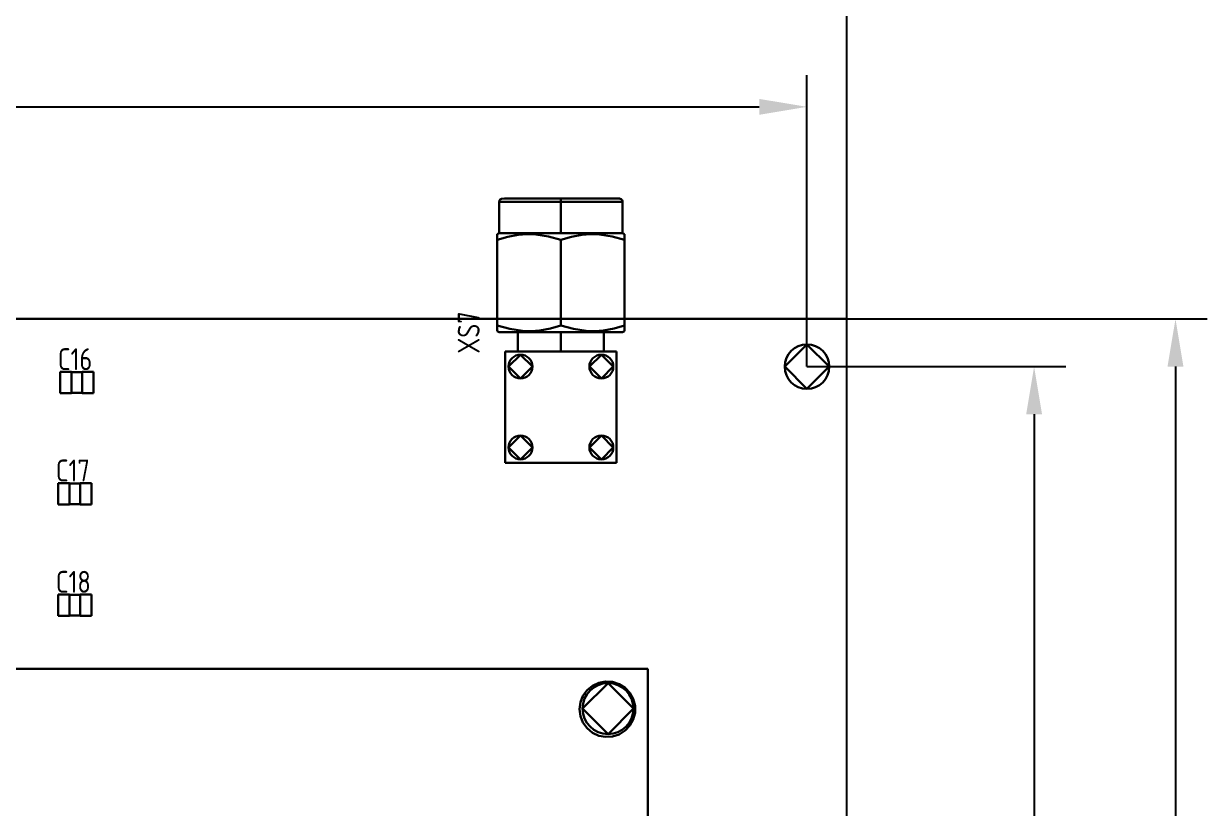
# Model space of a CAD drawing. Header units: inches. Extents: x -969 to 2045, y -594 to 12.
# Drawn here: x 1280.9 to 1355.3, y -152.3 to -103 of the extents above; entities that cross this region are included whole.
import ezdxf

# ---------------------------------------------------------------- set-up
doc = ezdxf.new("R2010")
doc.units = ezdxf.units.IN
doc.header["$MEASUREMENT"] = 0
doc.styles.add('GOST type A0', font='gost.TTF', dxfattribs={"height": 2.116667})
doc.dimstyles.new('GOST type A', dxfattribs={"dimtxt": 3.5, "dimasz": 3, "dimexe": 2, "dimexo": 0, "dimgap": 1, "dimtad": 1, "dimtoh": 1, "dimtxsty": 'GOST type A0', "dimcen": 0, "dimazin": 2, "dimtfac": 1, "dimtmove": 0, "dimatfit": 3, "dimfxl": 1, "dimarcsym": 0})

# ---------------------------------------------------------------- blocks, each defined once
blk = doc.blocks.new('*D44')
at = {"color": 0, "lineweight": -2, "transparency": 16777216}
for p, q in [((1214.161, -124.527), (1214.161, -106.195)), ((1330.161, -124.527), (1330.161, -106.195)), ((1217.161, -108.195), (1327.161, -108.195))]:
    blk.add_line(p, q, dxfattribs=at)
at = {"color": 0, "transparency": 16777216}
for points in [[(1217.161, -107.695), (1217.161, -108.695), (1214.161, -108.195)], [(1327.161, -107.695), (1327.161, -108.695), (1330.161, -108.195)]]:
    blk.add_solid(points, dxfattribs=at)
at = {"layer": 'DEFPOINTS', "color": 0, "transparency": 16777216}
for p in [(1330.161, -108.195), (1214.161, -124.527), (1330.161, -124.527)]:
    blk.add_point(p, dxfattribs=at)
at = {"color": 0, "transparency": 16777216, "insert": (1272.161, -106.136), "char_height": 2.1167, "attachment_point": 5, "style": 'GOST type A0'}
blk.add_mtext('115*', dxfattribs=at)
blk = doc.blocks.new('*D45')
at = {"color": 0, "lineweight": -2, "transparency": 16777216}
for p, q in [((1211.561, -121.527), (1211.561, -97.199)), ((1332.661, -121.527), (1332.661, -97.199)), ((1214.561, -99.199), (1329.661, -99.199))]:
    blk.add_line(p, q, dxfattribs=at)
at = {"color": 0, "transparency": 16777216}
for points in [[(1214.561, -98.699), (1214.561, -99.699), (1211.561, -99.199)], [(1329.661, -98.699), (1329.661, -99.699), (1332.661, -99.199)]]:
    blk.add_solid(points, dxfattribs=at)
at = {"layer": 'DEFPOINTS', "color": 0, "transparency": 16777216}
for p in [(1332.661, -99.199), (1211.561, -121.527), (1332.661, -121.527)]:
    blk.add_point(p, dxfattribs=at)
at = {"color": 0, "transparency": 16777216, "insert": (1272.111, -97.14), "char_height": 2.1167, "attachment_point": 5, "style": 'GOST type A0'}
blk.add_mtext('120*', dxfattribs=at)
blk = doc.blocks.new('*D46')
at = {"color": 0, "lineweight": -2, "transparency": 16777216}
for p, q in [((1330.161, -124.527), (1346.43, -124.527)), ((1344.43, -127.527), (1344.43, -296.527)), ((1330.161, -299.527), (1346.43, -299.527))]:
    blk.add_line(p, q, dxfattribs=at)
at = {"color": 0, "transparency": 16777216}
for points in [[(1343.93, -127.527), (1344.93, -127.527), (1344.43, -124.527)], [(1343.93, -296.527), (1344.93, -296.527), (1344.43, -299.527)]]:
    blk.add_solid(points, dxfattribs=at)
at = {"layer": 'DEFPOINTS', "color": 0, "transparency": 16777216}
for p in [(1330.161, -124.527), (1330.161, -299.527), (1344.43, -299.527)]:
    blk.add_point(p, dxfattribs=at)
at = {"color": 0, "transparency": 16777216, "insert": (1342.371, -212.027), "char_height": 2.1167, "attachment_point": 5, "rotation": 90, "style": 'GOST type A0'}
blk.add_mtext('175*', dxfattribs=at)
blk = doc.blocks.new('*D47')
at = {"color": 0, "lineweight": -2, "transparency": 16777216}
for p, q in [((1332.661, -121.527), (1355.312, -121.527)), ((1353.312, -124.527), (1353.312, -299.127)), ((1332.661, -302.127), (1355.312, -302.127))]:
    blk.add_line(p, q, dxfattribs=at)
at = {"color": 0, "transparency": 16777216}
for points in [[(1352.812, -124.527), (1353.812, -124.527), (1353.312, -121.527)], [(1352.812, -299.127), (1353.812, -299.127), (1353.312, -302.127)]]:
    blk.add_solid(points, dxfattribs=at)
at = {"layer": 'DEFPOINTS', "color": 0, "transparency": 16777216}
for p in [(1332.661, -121.527), (1332.661, -302.127), (1353.312, -302.127)]:
    blk.add_point(p, dxfattribs=at)
at = {"color": 0, "transparency": 16777216, "insert": (1351.253, -211.827), "char_height": 2.1167, "attachment_point": 5, "rotation": 90, "style": 'GOST type A0'}
blk.add_mtext('180*', dxfattribs=at)

msp = doc.modelspace()

# ---------------------------------------------------------------- linework, layer by layer
at = {"color": 7, "lineweight": 30}
for p, q in [((1310.833, -114.115), (1310.826, -114.167)), ((1310.826, -114.167), (1310.833, -114.115)), ((1310.833, -114.115), (1310.826, -114.167)), ((1310.826, -114.167), (1310.833, -114.115)), ((1310.833, -114.115), (1310.826, -114.167)), ((1310.826, -114.167), (1310.833, -114.115)), ((1310.833, -114.115), (1310.826, -114.167)), ((1310.826, -114.167), (1310.833, -114.115)), ((1310.826, -114.167), (1310.826, -116.127)), ((1310.826, -114.167), (1310.958, -114.167)), ((1310.826, -114.167), (1310.826, -116.127)), ((1310.826, -114.167), (1310.826, -116.127)), ((1310.826, -114.167), (1310.958, -114.167)), ((1310.826, -114.167), (1310.826, -116.127)), ((1310.826, -114.167), (1310.826, -116.127)), ((1310.826, -114.167), (1310.958, -114.167)), ((1310.826, -114.167), (1310.826, -116.127)), ((1310.826, -114.167), (1310.826, -116.127)), ((1310.826, -114.167), (1310.958, -114.167)), ((1310.826, -114.167), (1310.826, -116.127)), ((1310.853, -114.067), (1310.833, -114.115)), ((1310.833, -114.115), (1310.853, -114.067)), ((1310.853, -114.067), (1310.833, -114.115)), ((1310.833, -114.115), (1310.853, -114.067)), ((1310.853, -114.067), (1310.833, -114.115)), ((1310.833, -114.115), (1310.853, -114.067)), ((1310.853, -114.067), (1310.833, -114.115)), ((1310.833, -114.115), (1310.853, -114.067)), ((1310.885, -114.025), (1310.853, -114.067)), ((1310.853, -114.067), (1310.885, -114.025)), ((1310.885, -114.025), (1310.853, -114.067)), ((1310.853, -114.067), (1310.885, -114.025)), ((1310.885, -114.025), (1310.853, -114.067)), ((1310.853, -114.067), (1310.885, -114.025)), ((1310.885, -114.025), (1310.853, -114.067)), ((1310.853, -114.067), (1310.885, -114.025)), ((1310.926, -113.994), (1310.885, -114.025)), ((1310.885, -114.025), (1310.926, -113.994)), ((1310.926, -113.994), (1310.885, -114.025)), ((1310.885, -114.025), (1310.926, -113.994)), ((1310.926, -113.994), (1310.885, -114.025)), ((1310.885, -114.025), (1310.926, -113.994)), ((1310.926, -113.994), (1310.885, -114.025)), ((1310.885, -114.025), (1310.926, -113.994)), ((1310.974, -113.974), (1310.926, -113.994)), ((1310.926, -113.994), (1310.974, -113.974)), ((1310.974, -113.974), (1310.926, -113.994)), ((1310.926, -113.994), (1310.974, -113.974)), ((1310.974, -113.974), (1310.926, -113.994)), ((1310.926, -113.994), (1310.974, -113.974)), ((1310.974, -113.974), (1310.926, -113.994)), ((1310.926, -113.994), (1310.974, -113.974)), ((1310.958, -114.167), (1311.345, -114.167)), ((1310.958, -114.167), (1311.345, -114.167)), ((1310.958, -114.167), (1311.345, -114.167)), ((1310.958, -114.167), (1311.345, -114.167)), ((1311.151, -113.967), (1310.974, -113.974)), ((1310.974, -113.974), (1311.151, -113.967)), ((1311.151, -113.967), (1310.974, -113.974)), ((1310.974, -113.974), (1311.151, -113.967)), ((1311.151, -113.967), (1310.974, -113.974)), ((1310.974, -113.974), (1311.151, -113.967)), ((1311.151, -113.967), (1310.974, -113.974)), ((1310.974, -113.974), (1311.151, -113.967)), ((1314.701, -113.967), (1311.151, -113.967)), ((1311.151, -113.967), (1311.518, -113.967)), ((1314.701, -113.967), (1311.151, -113.967)), ((1311.151, -113.967), (1311.518, -113.967)), ((1314.701, -113.967), (1311.151, -113.967)), ((1311.151, -113.967), (1311.518, -113.967)), ((1314.701, -113.967), (1311.151, -113.967)), ((1311.151, -113.967), (1311.518, -113.967)), ((1311.345, -114.167), (1311.961, -114.167)), ((1311.345, -114.167), (1311.961, -114.167)), ((1311.345, -114.167), (1311.961, -114.167)), ((1311.345, -114.167), (1311.961, -114.167)), ((1311.518, -113.967), (1312.102, -113.967)), ((1311.518, -113.967), (1312.102, -113.967)), ((1311.518, -113.967), (1312.102, -113.967)), ((1311.518, -113.967), (1312.102, -113.967)), ((1311.961, -114.167), (1312.764, -114.167)), ((1311.961, -114.167), (1312.764, -114.167)), ((1311.961, -114.167), (1312.764, -114.167)), ((1311.961, -114.167), (1312.764, -114.167)), ((1312.102, -113.967), (1312.864, -113.967)), ((1312.102, -113.967), (1312.864, -113.967)), ((1312.102, -113.967), (1312.864, -113.967)), ((1312.102, -113.967), (1312.864, -113.967)), ((1312.764, -114.167), (1313.698, -114.167)), ((1312.764, -114.167), (1313.698, -114.167)), ((1312.764, -114.167), (1313.698, -114.167)), ((1312.764, -114.167), (1313.698, -114.167)), ((1312.864, -113.967), (1313.75, -113.967)), ((1312.864, -113.967), (1313.75, -113.967)), ((1312.864, -113.967), (1313.75, -113.967)), ((1312.864, -113.967), (1313.75, -113.967)), ((1313.698, -114.167), (1314.701, -114.167)), ((1313.698, -114.167), (1314.701, -114.167)), ((1313.698, -114.167), (1314.701, -114.167)), ((1313.698, -114.167), (1314.701, -114.167)), ((1313.75, -113.967), (1314.701, -113.967)), ((1313.75, -113.967), (1314.701, -113.967)), ((1313.75, -113.967), (1314.701, -113.967)), ((1313.75, -113.967), (1314.701, -113.967)), ((1318.376, -113.967), (1314.701, -113.967)), ((1314.701, -113.967), (1315.652, -113.967)), ((1314.701, -113.974), (1314.701, -113.967)), ((1318.376, -113.967), (1314.701, -113.967)), ((1314.701, -113.967), (1315.652, -113.967)), ((1314.701, -113.974), (1314.701, -113.967)), ((1318.376, -113.967), (1314.701, -113.967)), ((1314.701, -113.967), (1315.652, -113.967)), ((1314.701, -113.974), (1314.701, -113.967)), ((1318.376, -113.967), (1314.701, -113.967)), ((1314.701, -113.967), (1315.652, -113.967)), ((1314.701, -113.974), (1314.701, -113.967)), ((1314.701, -113.994), (1314.701, -113.974)), ((1314.701, -113.994), (1314.701, -113.974)), ((1314.701, -113.994), (1314.701, -113.974)), ((1314.701, -113.994), (1314.701, -113.974)), ((1314.701, -114.025), (1314.701, -113.994)), ((1314.701, -114.025), (1314.701, -113.994)), ((1314.701, -114.025), (1314.701, -113.994)), ((1314.701, -114.025), (1314.701, -113.994)), ((1314.701, -114.067), (1314.701, -114.025)), ((1314.701, -114.067), (1314.701, -114.025)), ((1314.701, -114.067), (1314.701, -114.025)), ((1314.701, -114.067), (1314.701, -114.025)), ((1314.701, -114.115), (1314.701, -114.067)), ((1314.701, -114.115), (1314.701, -114.067)), ((1314.701, -114.115), (1314.701, -114.067)), ((1314.701, -114.115), (1314.701, -114.067)), ((1314.701, -114.167), (1314.701, -114.115)), ((1314.701, -114.167), (1314.701, -114.115)), ((1314.701, -114.167), (1314.701, -114.115)), ((1314.701, -114.167), (1314.701, -114.115)), ((1314.701, -114.167), (1315.704, -114.167)), ((1314.701, -116.127), (1314.701, -114.167)), ((1314.701, -114.167), (1315.704, -114.167)), ((1314.701, -116.127), (1314.701, -114.167)), ((1314.701, -114.167), (1315.704, -114.167)), ((1314.701, -116.127), (1314.701, -114.167)), ((1314.701, -114.167), (1315.704, -114.167)), ((1314.701, -116.127), (1314.701, -114.167)), ((1315.652, -113.967), (1316.539, -113.967)), ((1315.652, -113.967), (1316.539, -113.967)), ((1315.652, -113.967), (1316.539, -113.967)), ((1315.652, -113.967), (1316.539, -113.967)), ((1315.704, -114.167), (1316.639, -114.167)), ((1315.704, -114.167), (1316.639, -114.167)), ((1315.704, -114.167), (1316.639, -114.167)), ((1315.704, -114.167), (1316.639, -114.167)), ((1316.539, -113.967), (1317.3, -113.967)), ((1316.539, -113.967), (1317.3, -113.967)), ((1316.539, -113.967), (1317.3, -113.967)), ((1316.539, -113.967), (1317.3, -113.967)), ((1316.639, -114.167), (1317.441, -114.167)), ((1316.639, -114.167), (1317.441, -114.167)), ((1316.639, -114.167), (1317.441, -114.167)), ((1316.639, -114.167), (1317.441, -114.167)), ((1317.3, -113.967), (1317.884, -113.967)), ((1317.3, -113.967), (1317.884, -113.967)), ((1317.3, -113.967), (1317.884, -113.967)), ((1317.3, -113.967), (1317.884, -113.967)), ((1317.441, -114.167), (1318.057, -114.167)), ((1317.441, -114.167), (1318.057, -114.167)), ((1317.441, -114.167), (1318.057, -114.167)), ((1317.441, -114.167), (1318.057, -114.167)), ((1317.884, -113.967), (1318.251, -113.967)), ((1317.884, -113.967), (1318.251, -113.967)), ((1317.884, -113.967), (1318.251, -113.967)), ((1317.884, -113.967), (1318.251, -113.967)), ((1318.057, -114.167), (1318.444, -114.167)), ((1318.057, -114.167), (1318.444, -114.167)), ((1318.057, -114.167), (1318.444, -114.167)), ((1318.057, -114.167), (1318.444, -114.167)), ((1318.251, -113.967), (1318.376, -113.967)), ((1318.251, -113.967), (1318.376, -113.967)), ((1318.251, -113.967), (1318.376, -113.967)), ((1318.251, -113.967), (1318.376, -113.967)), ((1318.428, -113.974), (1318.376, -113.967)), ((1318.376, -113.967), (1318.428, -113.974)), ((1318.428, -113.974), (1318.376, -113.967)), ((1318.376, -113.967), (1318.428, -113.974)), ((1318.428, -113.974), (1318.376, -113.967)), ((1318.376, -113.967), (1318.428, -113.974)), ((1318.428, -113.974), (1318.376, -113.967)), ((1318.376, -113.967), (1318.428, -113.974)), ((1318.476, -113.994), (1318.428, -113.974)), ((1318.428, -113.974), (1318.476, -113.994)), ((1318.476, -113.994), (1318.428, -113.974)), ((1318.428, -113.974), (1318.476, -113.994)), ((1318.476, -113.994), (1318.428, -113.974)), ((1318.428, -113.974), (1318.476, -113.994)), ((1318.476, -113.994), (1318.428, -113.974)), ((1318.428, -113.974), (1318.476, -113.994)), ((1318.444, -114.167), (1318.576, -114.167)), ((1318.444, -114.167), (1318.576, -114.167)), ((1318.444, -114.167), (1318.576, -114.167)), ((1318.444, -114.167), (1318.576, -114.167)), ((1318.517, -114.025), (1318.476, -113.994)), ((1318.476, -113.994), (1318.517, -114.025)), ((1318.517, -114.025), (1318.476, -113.994)), ((1318.476, -113.994), (1318.517, -114.025)), ((1318.517, -114.025), (1318.476, -113.994)), ((1318.476, -113.994), (1318.517, -114.025)), ((1318.517, -114.025), (1318.476, -113.994)), ((1318.476, -113.994), (1318.517, -114.025)), ((1318.549, -114.067), (1318.517, -114.025)), ((1318.517, -114.025), (1318.549, -114.067)), ((1318.549, -114.067), (1318.517, -114.025)), ((1318.517, -114.025), (1318.549, -114.067)), ((1318.549, -114.067), (1318.517, -114.025)), ((1318.517, -114.025), (1318.549, -114.067)), ((1318.549, -114.067), (1318.517, -114.025)), ((1318.517, -114.025), (1318.549, -114.067)), ((1318.569, -114.115), (1318.549, -114.067)), ((1318.549, -114.067), (1318.569, -114.115)), ((1318.569, -114.115), (1318.549, -114.067)), ((1318.549, -114.067), (1318.569, -114.115)), ((1318.569, -114.115), (1318.549, -114.067)), ((1318.549, -114.067), (1318.569, -114.115)), ((1318.569, -114.115), (1318.549, -114.067)), ((1318.549, -114.067), (1318.569, -114.115)), ((1318.576, -114.167), (1318.569, -114.115)), ((1318.569, -114.115), (1318.576, -114.167)), ((1318.576, -114.167), (1318.569, -114.115)), ((1318.569, -114.115), (1318.576, -114.167)), ((1318.576, -114.167), (1318.569, -114.115)), ((1318.569, -114.115), (1318.576, -114.167)), ((1318.576, -114.167), (1318.569, -114.115)), ((1318.569, -114.115), (1318.576, -114.167)), ((1318.576, -116.127), (1318.576, -114.167)), ((1318.576, -116.127), (1318.576, -114.167)), ((1318.576, -116.127), (1318.576, -114.167)), ((1318.576, -116.127), (1318.576, -114.167)), ((1318.576, -116.127), (1318.576, -114.167)), ((1318.576, -116.127), (1318.576, -114.167)), ((1318.576, -116.127), (1318.576, -114.167)), ((1318.576, -116.127), (1318.576, -114.167)), ((1310.826, -116.127), (1310.701, -116.199)), ((1310.701, -116.199), (1310.826, -116.127)), ((1310.826, -116.127), (1310.701, -116.199)), ((1310.701, -116.199), (1310.826, -116.127)), ((1310.826, -116.127), (1310.701, -116.199)), ((1310.701, -116.199), (1310.826, -116.127)), ((1310.826, -116.127), (1310.701, -116.199)), ((1310.701, -116.199), (1310.826, -116.127)), ((1310.701, -116.199), (1310.701, -116.556)), ((1310.701, -116.199), (1310.701, -116.224)), ((1310.701, -116.199), (1310.701, -116.556)), ((1310.701, -116.199), (1310.701, -116.224)), ((1310.701, -116.199), (1310.701, -116.556)), ((1310.701, -116.199), (1310.701, -116.224)), ((1310.701, -116.199), (1310.701, -116.556)), ((1310.701, -116.199), (1310.701, -116.224)), ((1310.701, -116.224), (1310.701, -116.296)), ((1310.701, -116.224), (1310.701, -116.296)), ((1310.701, -116.224), (1310.701, -116.296)), ((1310.701, -116.224), (1310.701, -116.296)), ((1310.701, -116.296), (1310.701, -116.409)), ((1310.701, -116.296), (1310.701, -116.409)), ((1310.701, -116.296), (1310.701, -116.409)), ((1310.701, -116.296), (1310.701, -116.409)), ((1310.701, -116.556), (1311.358, -116.367)), ((1310.701, -116.556), (1311.358, -116.367)), ((1310.701, -116.556), (1311.358, -116.367)), ((1310.701, -116.556), (1311.358, -116.367)), ((1310.701, -116.409), (1310.701, -116.556)), ((1310.701, -116.409), (1310.701, -116.556)), ((1310.701, -116.409), (1310.701, -116.556)), ((1310.701, -116.409), (1310.701, -116.556)), ((1310.701, -116.556), (1310.701, -121.937)), ((1310.701, -121.937), (1310.701, -116.556)), ((1310.701, -116.556), (1310.701, -121.937)), ((1310.701, -121.937), (1310.701, -116.556)), ((1310.701, -116.556), (1310.701, -121.937)), ((1310.701, -121.937), (1310.701, -116.556)), ((1310.701, -116.556), (1310.701, -121.937)), ((1310.701, -121.937), (1310.701, -116.556)), ((1310.826, -116.127), (1310.958, -116.127)), ((1310.826, -116.127), (1310.958, -116.127)), ((1310.826, -116.127), (1310.958, -116.127)), ((1310.826, -116.127), (1310.958, -116.127)), ((1310.958, -116.127), (1311.345, -116.127)), ((1310.958, -116.127), (1311.345, -116.127)), ((1310.958, -116.127), (1311.345, -116.127)), ((1310.958, -116.127), (1311.345, -116.127)), ((1311.345, -116.127), (1311.961, -116.127)), ((1311.345, -116.127), (1311.961, -116.127)), ((1311.345, -116.127), (1311.961, -116.127)), ((1311.345, -116.127), (1311.961, -116.127)), ((1311.358, -116.367), (1312.023, -116.244)), ((1311.358, -116.367), (1312.023, -116.244)), ((1311.358, -116.367), (1312.023, -116.244)), ((1311.358, -116.367), (1312.023, -116.244)), ((1311.961, -116.127), (1312.764, -116.127)), ((1311.961, -116.127), (1312.764, -116.127)), ((1311.961, -116.127), (1312.764, -116.127)), ((1311.961, -116.127), (1312.764, -116.127)), ((1312.023, -116.244), (1312.568, -116.201)), ((1312.023, -116.244), (1312.568, -116.201)), ((1312.023, -116.244), (1312.568, -116.201)), ((1312.023, -116.244), (1312.568, -116.201)), ((1312.568, -116.201), (1313.118, -116.216)), ((1312.568, -116.201), (1313.118, -116.216)), ((1312.568, -116.201), (1313.118, -116.216)), ((1312.568, -116.201), (1313.118, -116.216)), ((1312.764, -116.127), (1313.698, -116.127)), ((1312.764, -116.127), (1313.698, -116.127)), ((1312.764, -116.127), (1313.698, -116.127)), ((1312.764, -116.127), (1313.698, -116.127)), ((1313.118, -116.216), (1313.917, -116.337)), ((1313.118, -116.216), (1313.917, -116.337)), ((1313.118, -116.216), (1313.917, -116.337)), ((1313.118, -116.216), (1313.917, -116.337)), ((1313.698, -116.127), (1314.701, -116.127)), ((1313.698, -116.127), (1314.701, -116.127)), ((1313.698, -116.127), (1314.701, -116.127)), ((1313.698, -116.127), (1314.701, -116.127)), ((1313.917, -116.337), (1314.701, -116.556)), ((1313.917, -116.337), (1314.701, -116.556)), ((1313.917, -116.337), (1314.701, -116.556)), ((1313.917, -116.337), (1314.701, -116.556)), ((1314.701, -116.127), (1315.704, -116.127)), ((1314.701, -116.127), (1315.704, -116.127)), ((1314.701, -116.127), (1315.704, -116.127)), ((1314.701, -116.127), (1315.704, -116.127)), ((1314.701, -116.556), (1315.358, -116.367)), ((1314.701, -116.556), (1315.358, -116.367)), ((1314.701, -116.556), (1315.358, -116.367)), ((1314.701, -116.556), (1315.358, -116.367)), ((1314.701, -116.556), (1314.701, -121.937)), ((1314.701, -116.556), (1314.701, -121.937)), ((1314.701, -116.556), (1314.701, -121.937)), ((1314.701, -116.556), (1314.701, -121.937)), ((1315.358, -116.367), (1316.023, -116.244)), ((1315.358, -116.367), (1316.023, -116.244)), ((1315.358, -116.367), (1316.023, -116.244)), ((1315.358, -116.367), (1316.023, -116.244)), ((1315.704, -116.127), (1316.639, -116.127)), ((1315.704, -116.127), (1316.639, -116.127)), ((1315.704, -116.127), (1316.639, -116.127)), ((1315.704, -116.127), (1316.639, -116.127)), ((1316.023, -116.244), (1316.568, -116.201)), ((1316.023, -116.244), (1316.568, -116.201)), ((1316.023, -116.244), (1316.568, -116.201)), ((1316.023, -116.244), (1316.568, -116.201)), ((1316.568, -116.201), (1317.118, -116.216)), ((1316.568, -116.201), (1317.118, -116.216)), ((1316.568, -116.201), (1317.118, -116.216)), ((1316.568, -116.201), (1317.118, -116.216)), ((1316.639, -116.127), (1317.441, -116.127)), ((1316.639, -116.127), (1317.441, -116.127)), ((1316.639, -116.127), (1317.441, -116.127)), ((1316.639, -116.127), (1317.441, -116.127)), ((1317.118, -116.216), (1317.917, -116.337)), ((1317.118, -116.216), (1317.917, -116.337)), ((1317.118, -116.216), (1317.917, -116.337)), ((1317.118, -116.216), (1317.917, -116.337)), ((1317.441, -116.127), (1318.057, -116.127)), ((1317.441, -116.127), (1318.057, -116.127)), ((1317.441, -116.127), (1318.057, -116.127)), ((1317.441, -116.127), (1318.057, -116.127)), ((1317.917, -116.337), (1318.701, -116.556)), ((1317.917, -116.337), (1318.701, -116.556)), ((1317.917, -116.337), (1318.701, -116.556)), ((1317.917, -116.337), (1318.701, -116.556)), ((1318.057, -116.127), (1318.444, -116.127)), ((1318.057, -116.127), (1318.444, -116.127)), ((1318.057, -116.127), (1318.444, -116.127)), ((1318.057, -116.127), (1318.444, -116.127)), ((1318.444, -116.127), (1318.576, -116.127)), ((1318.444, -116.127), (1318.576, -116.127)), ((1318.444, -116.127), (1318.576, -116.127)), ((1318.444, -116.127), (1318.576, -116.127)), ((1318.701, -116.199), (1318.576, -116.127)), ((1318.576, -116.127), (1318.701, -116.199)), ((1318.701, -116.199), (1318.576, -116.127)), ((1318.576, -116.127), (1318.701, -116.199)), ((1318.701, -116.199), (1318.576, -116.127)), ((1318.576, -116.127), (1318.701, -116.199)), ((1318.701, -116.199), (1318.576, -116.127)), ((1318.576, -116.127), (1318.701, -116.199)), ((1318.701, -116.556), (1318.701, -116.199)), ((1318.701, -116.199), (1318.701, -116.224)), ((1318.701, -116.556), (1318.701, -116.199)), ((1318.701, -116.199), (1318.701, -116.224)), ((1318.701, -116.556), (1318.701, -116.199)), ((1318.701, -116.199), (1318.701, -116.224)), ((1318.701, -116.556), (1318.701, -116.199)), ((1318.701, -116.199), (1318.701, -116.224)), ((1318.701, -116.224), (1318.701, -116.296)), ((1318.701, -116.224), (1318.701, -116.296)), ((1318.701, -116.224), (1318.701, -116.296)), ((1318.701, -116.224), (1318.701, -116.296)), ((1318.701, -116.296), (1318.701, -116.409)), ((1318.701, -116.296), (1318.701, -116.409)), ((1318.701, -116.296), (1318.701, -116.409)), ((1318.701, -116.296), (1318.701, -116.409)), ((1318.701, -116.409), (1318.701, -116.556)), ((1318.701, -116.409), (1318.701, -116.556)), ((1318.701, -116.409), (1318.701, -116.556)), ((1318.701, -116.409), (1318.701, -116.556)), ((1318.701, -121.937), (1318.701, -116.556)), ((1318.701, -121.937), (1318.701, -116.556)), ((1318.701, -121.937), (1318.701, -116.556)), ((1318.701, -121.937), (1318.701, -116.556)), ((1318.701, -121.937), (1318.701, -116.556)), ((1318.701, -121.937), (1318.701, -116.556)), ((1318.701, -121.937), (1318.701, -116.556)), ((1318.701, -121.937), (1318.701, -116.556)), ((1332.661, -121.527), (1211.561, -121.527)), ((1310.701, -121.937), (1310.701, -122.084)), ((1310.701, -122.084), (1310.701, -121.937)), ((1310.701, -121.937), (1311.485, -122.157)), ((1310.701, -121.937), (1310.701, -122.084)), ((1310.701, -122.084), (1310.701, -121.937)), ((1310.701, -121.937), (1311.485, -122.157)), ((1310.701, -121.937), (1310.701, -122.084)), ((1310.701, -122.084), (1310.701, -121.937)), ((1310.701, -121.937), (1311.485, -122.157)), ((1310.701, -121.937), (1310.701, -122.084)), ((1310.701, -122.084), (1310.701, -121.937)), ((1310.701, -121.937), (1311.485, -122.157)), ((1314.044, -122.127), (1314.701, -121.937)), ((1314.044, -122.127), (1314.701, -121.937)), ((1314.044, -122.127), (1314.701, -121.937)), ((1314.044, -122.127), (1314.701, -121.937)), ((1314.701, -121.937), (1315.485, -122.157)), ((1314.701, -121.937), (1315.485, -122.157)), ((1314.701, -121.937), (1315.485, -122.157)), ((1314.701, -121.937), (1315.485, -122.157)), ((1318.044, -122.127), (1318.701, -121.937)), ((1318.044, -122.127), (1318.701, -121.937)), ((1318.044, -122.127), (1318.701, -121.937)), ((1318.044, -122.127), (1318.701, -121.937)), ((1318.701, -122.27), (1318.701, -121.937)), ((1318.701, -121.937), (1318.701, -122.084)), ((1318.701, -122.27), (1318.701, -121.937)), ((1318.701, -121.937), (1318.701, -122.084)), ((1318.701, -122.27), (1318.701, -121.937)), ((1318.701, -121.937), (1318.701, -122.084)), ((1318.701, -122.27), (1318.701, -121.937)), ((1318.701, -121.937), (1318.701, -122.084)), ((1310.701, -122.084), (1310.701, -122.27)), ((1310.701, -122.084), (1310.701, -122.198)), ((1310.701, -122.084), (1310.701, -122.27)), ((1310.701, -122.084), (1310.701, -122.198)), ((1310.701, -122.084), (1310.701, -122.27)), ((1310.701, -122.084), (1310.701, -122.198)), ((1310.701, -122.084), (1310.701, -122.27)), ((1310.701, -122.084), (1310.701, -122.198)), ((1310.701, -122.198), (1310.701, -122.27)), ((1310.701, -122.198), (1310.701, -122.27)), ((1310.701, -122.198), (1310.701, -122.27)), ((1310.701, -122.198), (1310.701, -122.27)), ((1310.701, -122.27), (1310.701, -122.295)), ((1310.701, -122.295), (1310.701, -122.27)), ((1310.701, -122.27), (1310.701, -122.295)), ((1310.701, -122.295), (1310.701, -122.27)), ((1310.701, -122.27), (1310.701, -122.295)), ((1310.701, -122.295), (1310.701, -122.27)), ((1310.701, -122.27), (1310.701, -122.295)), ((1310.701, -122.295), (1310.701, -122.27)), ((1310.701, -122.295), (1310.826, -122.367)), ((1310.701, -122.295), (1310.826, -122.367)), ((1310.701, -122.295), (1310.826, -122.367)), ((1310.701, -122.295), (1310.826, -122.367)), ((1310.701, -122.295), (1310.826, -122.367)), ((1310.701, -122.295), (1310.826, -122.367)), ((1310.701, -122.295), (1310.826, -122.367)), ((1310.701, -122.295), (1310.826, -122.367)), ((1310.826, -122.367), (1312.001, -122.367)), ((1310.826, -122.367), (1310.958, -122.367)), ((1310.826, -122.367), (1312.001, -122.367)), ((1310.826, -122.367), (1310.958, -122.367)), ((1310.826, -122.367), (1312.001, -122.367)), ((1310.826, -122.367), (1310.958, -122.367)), ((1310.826, -122.367), (1312.001, -122.367)), ((1310.826, -122.367), (1310.958, -122.367)), ((1310.958, -122.367), (1311.345, -122.367)), ((1310.958, -122.367), (1311.345, -122.367)), ((1310.958, -122.367), (1311.345, -122.367)), ((1310.958, -122.367), (1311.345, -122.367)), ((1311.345, -122.367), (1311.961, -122.367)), ((1311.345, -122.367), (1311.961, -122.367)), ((1311.345, -122.367), (1311.961, -122.367)), ((1311.345, -122.367), (1311.961, -122.367)), ((1311.485, -122.157), (1312.284, -122.278)), ((1311.485, -122.157), (1312.284, -122.278)), ((1311.485, -122.157), (1312.284, -122.278)), ((1311.485, -122.157), (1312.284, -122.278)), ((1311.961, -122.367), (1312.764, -122.367)), ((1311.961, -122.367), (1312.764, -122.367)), ((1311.961, -122.367), (1312.764, -122.367)), ((1311.961, -122.367), (1312.764, -122.367)), ((1312.001, -122.367), (1312.001, -123.567)), ((1312.001, -122.367), (1312.001, -123.567)), ((1312.001, -122.367), (1312.001, -123.567)), ((1312.001, -122.367), (1312.001, -123.567)), ((1312.001, -122.367), (1312.001, -123.567)), ((1312.001, -122.367), (1312.001, -123.567)), ((1312.001, -122.367), (1312.001, -123.567)), ((1312.001, -122.367), (1312.001, -123.567)), ((1312.284, -122.278), (1312.834, -122.293)), ((1312.284, -122.278), (1312.834, -122.293)), ((1312.284, -122.278), (1312.834, -122.293)), ((1312.284, -122.278), (1312.834, -122.293)), ((1312.764, -122.367), (1313.698, -122.367)), ((1312.764, -122.367), (1313.698, -122.367)), ((1312.764, -122.367), (1313.698, -122.367)), ((1312.764, -122.367), (1313.698, -122.367)), ((1312.834, -122.293), (1313.38, -122.25)), ((1312.834, -122.293), (1313.38, -122.25)), ((1312.834, -122.293), (1313.38, -122.25)), ((1312.834, -122.293), (1313.38, -122.25)), ((1313.38, -122.25), (1314.044, -122.127)), ((1313.38, -122.25), (1314.044, -122.127)), ((1313.38, -122.25), (1314.044, -122.127)), ((1313.38, -122.25), (1314.044, -122.127)), ((1313.698, -122.367), (1314.701, -122.367)), ((1313.698, -122.367), (1314.701, -122.367)), ((1313.698, -122.367), (1314.701, -122.367)), ((1313.698, -122.367), (1314.701, -122.367)), ((1314.701, -122.367), (1315.704, -122.367)), ((1314.701, -123.567), (1314.701, -122.367)), ((1314.701, -122.367), (1315.704, -122.367)), ((1314.701, -123.567), (1314.701, -122.367)), ((1314.701, -122.367), (1315.704, -122.367)), ((1314.701, -123.567), (1314.701, -122.367)), ((1314.701, -122.367), (1315.704, -122.367)), ((1314.701, -123.567), (1314.701, -122.367)), ((1315.485, -122.157), (1316.284, -122.278)), ((1315.485, -122.157), (1316.284, -122.278)), ((1315.485, -122.157), (1316.284, -122.278)), ((1315.485, -122.157), (1316.284, -122.278)), ((1315.704, -122.367), (1316.639, -122.367)), ((1315.704, -122.367), (1316.639, -122.367)), ((1315.704, -122.367), (1316.639, -122.367)), ((1315.704, -122.367), (1316.639, -122.367)), ((1316.284, -122.278), (1316.834, -122.293)), ((1316.284, -122.278), (1316.834, -122.293)), ((1316.284, -122.278), (1316.834, -122.293)), ((1316.284, -122.278), (1316.834, -122.293)), ((1316.639, -122.367), (1317.441, -122.367)), ((1316.639, -122.367), (1317.441, -122.367)), ((1316.639, -122.367), (1317.441, -122.367)), ((1316.639, -122.367), (1317.441, -122.367)), ((1316.834, -122.293), (1317.38, -122.25)), ((1316.834, -122.293), (1317.38, -122.25)), ((1316.834, -122.293), (1317.38, -122.25)), ((1316.834, -122.293), (1317.38, -122.25)), ((1317.38, -122.25), (1318.044, -122.127)), ((1317.38, -122.25), (1318.044, -122.127)), ((1317.38, -122.25), (1318.044, -122.127)), ((1317.38, -122.25), (1318.044, -122.127)), ((1317.401, -123.567), (1317.401, -122.367)), ((1317.401, -122.367), (1318.576, -122.367)), ((1317.401, -123.567), (1317.401, -122.367)), ((1317.401, -123.567), (1317.401, -122.367)), ((1317.401, -122.367), (1318.576, -122.367)), ((1317.401, -123.567), (1317.401, -122.367)), ((1317.401, -123.567), (1317.401, -122.367)), ((1317.401, -122.367), (1318.576, -122.367)), ((1317.401, -123.567), (1317.401, -122.367)), ((1317.401, -123.567), (1317.401, -122.367)), ((1317.401, -122.367), (1318.576, -122.367)), ((1317.401, -123.567), (1317.401, -122.367)), ((1317.441, -122.367), (1318.057, -122.367)), ((1317.441, -122.367), (1318.057, -122.367)), ((1317.441, -122.367), (1318.057, -122.367)), ((1317.441, -122.367), (1318.057, -122.367)), ((1318.057, -122.367), (1318.444, -122.367)), ((1318.057, -122.367), (1318.444, -122.367)), ((1318.057, -122.367), (1318.444, -122.367)), ((1318.057, -122.367), (1318.444, -122.367)), ((1318.444, -122.367), (1318.576, -122.367)), ((1318.444, -122.367), (1318.576, -122.367)), ((1318.444, -122.367), (1318.576, -122.367)), ((1318.444, -122.367), (1318.576, -122.367)), ((1318.576, -122.367), (1318.701, -122.295)), ((1318.576, -122.367), (1318.701, -122.295)), ((1318.576, -122.367), (1318.701, -122.295)), ((1318.576, -122.367), (1318.701, -122.295)), ((1318.576, -122.367), (1318.701, -122.295)), ((1318.576, -122.367), (1318.701, -122.295)), ((1318.576, -122.367), (1318.701, -122.295)), ((1318.576, -122.367), (1318.701, -122.295)), ((1318.701, -122.084), (1318.701, -122.198)), ((1318.701, -122.084), (1318.701, -122.198)), ((1318.701, -122.084), (1318.701, -122.198)), ((1318.701, -122.084), (1318.701, -122.198)), ((1318.701, -122.198), (1318.701, -122.27)), ((1318.701, -122.198), (1318.701, -122.27)), ((1318.701, -122.198), (1318.701, -122.27)), ((1318.701, -122.198), (1318.701, -122.27)), ((1318.701, -122.295), (1318.701, -122.27)), ((1318.701, -122.295), (1318.701, -122.27)), ((1318.701, -122.295), (1318.701, -122.27)), ((1318.701, -122.295), (1318.701, -122.27)), ((1318.701, -122.295), (1318.701, -122.27)), ((1318.701, -122.295), (1318.701, -122.27)), ((1318.701, -122.295), (1318.701, -122.27)), ((1318.701, -122.295), (1318.701, -122.27)), ((1330.161, -123.127), (1328.761, -124.527)), ((1331.561, -124.527), (1330.161, -123.127)), ((1312.001, -123.567), (1311.201, -123.567)), ((1311.201, -123.567), (1311.201, -130.567)), ((1311.201, -130.567), (1311.201, -123.567)), ((1311.201, -123.567), (1318.201, -123.567)), ((1312.001, -123.567), (1311.201, -123.567)), ((1311.201, -123.567), (1311.201, -130.567)), ((1311.201, -130.567), (1311.201, -123.567)), ((1311.201, -123.567), (1318.201, -123.567)), ((1312.001, -123.567), (1311.201, -123.567)), ((1311.201, -123.567), (1311.201, -130.567)), ((1311.201, -130.567), (1311.201, -123.567)), ((1311.201, -123.567), (1318.201, -123.567)), ((1312.001, -123.567), (1311.201, -123.567)), ((1311.201, -123.567), (1311.201, -130.567)), ((1311.201, -130.567), (1311.201, -123.567)), ((1311.201, -123.567), (1318.201, -123.567)), ((1312.161, -123.777), (1311.411, -124.527)), ((1312.911, -124.527), (1312.161, -123.777)), ((1317.241, -123.777), (1316.491, -124.527)), ((1317.991, -124.527), (1317.241, -123.777)), ((1318.201, -123.567), (1317.401, -123.567)), ((1318.201, -123.567), (1317.401, -123.567)), ((1318.201, -123.567), (1317.401, -123.567)), ((1318.201, -123.567), (1317.401, -123.567)), ((1318.201, -130.567), (1318.201, -123.567)), ((1318.201, -130.567), (1318.201, -123.567)), ((1318.201, -130.567), (1318.201, -123.567)), ((1318.201, -130.567), (1318.201, -123.567)), ((1318.201, -130.567), (1318.201, -123.567)), ((1318.201, -130.567), (1318.201, -123.567)), ((1318.201, -130.567), (1318.201, -123.567)), ((1318.201, -130.567), (1318.201, -123.567)), ((1283.233, -124.854), (1283.233, -126.2)), ((1283.944, -124.854), (1283.233, -124.854)), ((1283.233, -124.854), (1283.233, -126.2)), ((1283.233, -124.854), (1283.944, -124.854)), ((1283.233, -124.854), (1283.233, -126.2)), ((1283.944, -124.854), (1283.233, -124.854)), ((1283.233, -124.854), (1283.233, -126.2)), ((1283.233, -124.854), (1283.944, -124.854)), ((1283.944, -124.873), (1283.944, -124.854)), ((1283.944, -124.854), (1283.944, -126.2)), ((1283.944, -124.873), (1283.944, -124.854)), ((1283.944, -124.854), (1283.944, -126.2)), ((1284.63, -124.873), (1283.944, -124.873)), ((1283.944, -124.873), (1284.63, -124.873)), ((1284.63, -124.873), (1283.944, -124.873)), ((1283.944, -124.873), (1284.63, -124.873)), ((1285.341, -124.854), (1284.63, -124.854)), ((1284.63, -124.854), (1284.63, -124.873)), ((1284.63, -124.854), (1284.63, -126.2)), ((1284.63, -124.854), (1285.341, -124.854)), ((1285.341, -124.854), (1284.63, -124.854)), ((1284.63, -124.854), (1284.63, -124.873)), ((1284.63, -124.854), (1284.63, -126.2)), ((1284.63, -124.854), (1285.341, -124.854)), ((1285.341, -126.2), (1285.341, -124.854)), ((1285.341, -124.854), (1285.341, -126.2)), ((1285.341, -126.2), (1285.341, -124.854)), ((1285.341, -124.854), (1285.341, -126.2)), ((1311.411, -124.527), (1312.161, -125.277)), ((1312.161, -125.277), (1312.911, -124.527)), ((1316.491, -124.527), (1317.241, -125.277)), ((1317.241, -125.277), (1317.991, -124.527)), ((1328.761, -124.527), (1330.161, -125.927)), ((1330.161, -125.927), (1331.561, -124.527)), ((1283.233, -126.2), (1283.944, -126.2)), ((1283.233, -126.2), (1283.944, -126.2)), ((1283.233, -126.2), (1283.944, -126.2)), ((1283.233, -126.2), (1283.944, -126.2)), ((1283.944, -126.2), (1283.944, -126.181)), ((1283.944, -126.181), (1284.63, -126.181)), ((1283.944, -126.181), (1284.63, -126.181)), ((1283.944, -126.2), (1283.944, -126.181)), ((1283.944, -126.181), (1284.63, -126.181)), ((1283.944, -126.181), (1284.63, -126.181)), ((1284.63, -126.181), (1284.63, -126.2)), ((1284.63, -126.181), (1284.63, -126.2)), ((1284.63, -126.2), (1285.341, -126.2)), ((1284.63, -126.2), (1285.341, -126.2)), ((1284.63, -126.2), (1285.341, -126.2)), ((1284.63, -126.2), (1285.341, -126.2)), ((1312.161, -128.857), (1311.411, -129.607)), ((1312.911, -129.607), (1312.161, -128.857)), ((1317.241, -128.857), (1316.491, -129.607)), ((1317.991, -129.607), (1317.241, -128.857)), ((1311.411, -129.607), (1312.161, -130.357)), ((1312.161, -130.357), (1312.911, -129.607)), ((1316.491, -129.607), (1317.241, -130.357)), ((1317.241, -130.357), (1317.991, -129.607)), ((1311.201, -130.567), (1318.201, -130.567)), ((1311.201, -130.567), (1318.201, -130.567)), ((1311.201, -130.567), (1318.201, -130.567)), ((1311.201, -130.567), (1318.201, -130.567)), ((1311.201, -130.567), (1318.201, -130.567)), ((1311.201, -130.567), (1318.201, -130.567)), ((1311.201, -130.567), (1318.201, -130.567)), ((1311.201, -130.567), (1318.201, -130.567)), ((1283.107, -131.854), (1283.107, -133.2)), ((1283.818, -131.854), (1283.107, -131.854)), ((1283.107, -131.854), (1283.107, -133.2)), ((1283.107, -131.854), (1283.818, -131.854)), ((1283.107, -131.854), (1283.107, -133.2)), ((1283.818, -131.854), (1283.107, -131.854)), ((1283.107, -131.854), (1283.107, -133.2)), ((1283.107, -131.854), (1283.818, -131.854)), ((1283.818, -131.873), (1283.818, -131.854)), ((1283.818, -131.854), (1283.818, -133.2)), ((1283.818, -131.873), (1283.818, -131.854)), ((1283.818, -131.854), (1283.818, -133.2)), ((1284.504, -131.873), (1283.818, -131.873)), ((1283.818, -131.873), (1284.504, -131.873)), ((1284.504, -131.873), (1283.818, -131.873)), ((1283.818, -131.873), (1284.504, -131.873)), ((1285.215, -131.854), (1284.504, -131.854)), ((1284.504, -131.854), (1284.504, -131.873)), ((1284.504, -131.854), (1284.504, -133.2)), ((1284.504, -131.854), (1285.215, -131.854)), ((1285.215, -131.854), (1284.504, -131.854)), ((1284.504, -131.854), (1284.504, -131.873)), ((1284.504, -131.854), (1284.504, -133.2)), ((1284.504, -131.854), (1285.215, -131.854)), ((1285.215, -133.2), (1285.215, -131.854)), ((1285.215, -131.854), (1285.215, -133.2)), ((1285.215, -133.2), (1285.215, -131.854)), ((1285.215, -131.854), (1285.215, -133.2)), ((1283.107, -133.2), (1283.818, -133.2)), ((1283.107, -133.2), (1283.818, -133.2)), ((1283.107, -133.2), (1283.818, -133.2)), ((1283.107, -133.2), (1283.818, -133.2)), ((1283.818, -133.2), (1283.818, -133.181)), ((1283.818, -133.181), (1284.504, -133.181)), ((1283.818, -133.181), (1284.504, -133.181)), ((1283.818, -133.2), (1283.818, -133.181)), ((1283.818, -133.181), (1284.504, -133.181)), ((1283.818, -133.181), (1284.504, -133.181)), ((1284.504, -133.181), (1284.504, -133.2)), ((1284.504, -133.181), (1284.504, -133.2)), ((1284.504, -133.2), (1285.215, -133.2)), ((1284.504, -133.2), (1285.215, -133.2)), ((1284.504, -133.2), (1285.215, -133.2)), ((1284.504, -133.2), (1285.215, -133.2)), ((1283.107, -138.854), (1283.107, -140.2)), ((1283.818, -138.854), (1283.107, -138.854)), ((1283.107, -138.854), (1283.107, -140.2)), ((1283.107, -138.854), (1283.818, -138.854)), ((1283.107, -138.854), (1283.107, -140.2)), ((1283.818, -138.854), (1283.107, -138.854)), ((1283.107, -138.854), (1283.107, -140.2)), ((1283.107, -138.854), (1283.818, -138.854)), ((1283.818, -138.873), (1283.818, -138.854)), ((1283.818, -138.854), (1283.818, -140.2)), ((1283.818, -138.873), (1283.818, -138.854)), ((1283.818, -138.854), (1283.818, -140.2)), ((1284.504, -138.873), (1283.818, -138.873)), ((1283.818, -138.873), (1284.504, -138.873)), ((1284.504, -138.873), (1283.818, -138.873)), ((1283.818, -138.873), (1284.504, -138.873)), ((1285.215, -138.854), (1284.504, -138.854)), ((1284.504, -138.854), (1284.504, -138.873)), ((1284.504, -138.854), (1284.504, -140.2)), ((1284.504, -138.854), (1285.215, -138.854)), ((1285.215, -138.854), (1284.504, -138.854)), ((1284.504, -138.854), (1284.504, -138.873)), ((1284.504, -138.854), (1284.504, -140.2)), ((1284.504, -138.854), (1285.215, -138.854)), ((1285.215, -140.2), (1285.215, -138.854)), ((1285.215, -138.854), (1285.215, -140.2)), ((1285.215, -140.2), (1285.215, -138.854)), ((1285.215, -138.854), (1285.215, -140.2)), ((1283.107, -140.2), (1283.818, -140.2)), ((1283.107, -140.2), (1283.818, -140.2)), ((1283.107, -140.2), (1283.818, -140.2)), ((1283.107, -140.2), (1283.818, -140.2)), ((1283.818, -140.2), (1283.818, -140.181)), ((1283.818, -140.181), (1284.504, -140.181)), ((1283.818, -140.181), (1284.504, -140.181)), ((1283.818, -140.2), (1283.818, -140.181)), ((1283.818, -140.181), (1284.504, -140.181)), ((1283.818, -140.181), (1284.504, -140.181)), ((1284.504, -140.181), (1284.504, -140.2)), ((1284.504, -140.181), (1284.504, -140.2)), ((1284.504, -140.2), (1285.215, -140.2)), ((1284.504, -140.2), (1285.215, -140.2)), ((1284.504, -140.2), (1285.215, -140.2)), ((1284.504, -140.2), (1285.215, -140.2)), ((1320.161, -143.527), (1222.161, -143.527)), ((1320.161, -143.527), (1222.161, -143.527)), ((1320.161, -143.527), (1222.161, -143.527)), ((1320.161, -143.527), (1222.161, -143.527)), ((1320.161, -203.527), (1320.161, -143.527)), ((1320.161, -143.527), (1320.161, -203.527)), ((1320.161, -203.527), (1320.161, -143.527)), ((1320.161, -143.527), (1320.161, -203.527)), ((1317.661, -144.427), (1316.061, -146.027)), ((1316.345, -144.869), (1316.087, -145.224)), ((1316.345, -144.869), (1316.087, -145.224)), ((1316.683, -144.589), (1316.345, -144.869)), ((1316.683, -144.589), (1316.345, -144.869)), ((1317.08, -144.403), (1316.683, -144.589)), ((1317.08, -144.403), (1316.683, -144.589)), ((1317.511, -144.32), (1317.08, -144.403)), ((1317.511, -144.32), (1317.08, -144.403)), ((1317.949, -144.348), (1317.511, -144.32)), ((1317.949, -144.348), (1317.511, -144.32)), ((1319.261, -146.027), (1317.661, -144.427)), ((1318.366, -144.484), (1317.949, -144.348)), ((1318.366, -144.484), (1317.949, -144.348)), ((1318.736, -144.719), (1318.366, -144.484)), ((1318.736, -144.719), (1318.366, -144.484)), ((1319.037, -145.038), (1318.736, -144.719)), ((1319.037, -145.038), (1318.736, -144.719)), ((1315.926, -145.632), (1315.871, -146.067)), ((1315.926, -145.632), (1315.871, -146.067)), ((1316.087, -145.224), (1315.926, -145.632)), ((1316.087, -145.224), (1315.926, -145.632)), ((1319.248, -145.423), (1319.037, -145.038)), ((1319.248, -145.423), (1319.037, -145.038)), ((1319.357, -145.848), (1319.248, -145.423)), ((1319.357, -145.848), (1319.248, -145.423)), ((1315.926, -146.502), (1315.871, -146.067)), ((1315.926, -146.502), (1315.871, -146.067)), ((1316.061, -146.027), (1317.661, -147.627)), ((1317.661, -147.627), (1319.261, -146.027)), ((1319.357, -146.286), (1319.248, -146.711)), ((1319.357, -146.286), (1319.248, -146.711)), ((1319.357, -146.286), (1319.357, -145.848)), ((1319.357, -146.286), (1319.357, -145.848)), ((1316.087, -146.91), (1315.926, -146.502)), ((1316.087, -146.91), (1315.926, -146.502)), ((1316.345, -147.265), (1316.087, -146.91)), ((1316.345, -147.265), (1316.087, -146.91)), ((1319.037, -147.096), (1318.736, -147.415)), ((1319.037, -147.096), (1318.736, -147.415)), ((1319.248, -146.711), (1319.037, -147.096)), ((1319.248, -146.711), (1319.037, -147.096)), ((1316.683, -147.545), (1316.345, -147.265)), ((1316.683, -147.545), (1316.345, -147.265)), ((1317.08, -147.731), (1316.683, -147.545)), ((1317.08, -147.731), (1316.683, -147.545)), ((1317.511, -147.814), (1317.08, -147.731)), ((1317.511, -147.814), (1317.08, -147.731)), ((1317.949, -147.786), (1317.511, -147.814)), ((1317.949, -147.786), (1317.511, -147.814)), ((1318.366, -147.65), (1317.949, -147.786)), ((1318.366, -147.65), (1317.949, -147.786)), ((1318.736, -147.415), (1318.366, -147.65)), ((1318.736, -147.415), (1318.366, -147.65))]:
    msp.add_line(p, q, dxfattribs=at)
at = {"color": 7}
msp.add_line((1332.661, -302.127), (1332.661, -121.527), dxfattribs=at)
at = {"color": 7, "lineweight": 30}
for centre, radius, start, end in [((1330.161, -124.527), 1.4, 90, 180), ((1330.161, -124.527), 1.4, 0, 90), ((1312.161, -124.527), 0.75, 90, 180), ((1312.161, -124.527), 0.75, 0, 90), ((1317.241, -124.527), 0.75, 90, 180), ((1317.241, -124.527), 0.75, 0, 90), ((1312.161, -124.527), 0.75, 180, 270), ((1312.161, -124.527), 0.75, 270, 0), ((1317.241, -124.527), 0.75, 180, 270), ((1317.241, -124.527), 0.75, 270, 0), ((1330.161, -124.527), 1.4, 180, 270), ((1330.161, -124.527), 1.4, 270, 0), ((1312.161, -129.607), 0.75, 90, 180), ((1312.161, -129.607), 0.75, 0, 90), ((1317.241, -129.607), 0.75, 90, 180), ((1317.241, -129.607), 0.75, 0, 90), ((1312.161, -129.607), 0.75, 180, 270), ((1312.161, -129.607), 0.75, 270, 0), ((1317.241, -129.607), 0.75, 180, 270), ((1317.241, -129.607), 0.75, 270, 0), ((1317.661, -146.027), 1.6, 90, 180), ((1317.661, -146.027), 1.6, 0, 90), ((1317.661, -146.027), 1.6, 180, 270), ((1317.661, -146.027), 1.6, 270, 0)]:
    msp.add_arc(centre, radius, start, end, dxfattribs=at)

# ---------------------------------------------------------------- texts
at = {"color": 7, "lineweight": 30, "style": 'GOST type A0'}
msp.add_text('XS7', height=1.3796, rotation=90, dxfattribs=at).set_placement((1309.598, -123.714))
msp.add_text('XS7', height=1.3796, rotation=90, dxfattribs=at).set_placement((1309.598, -123.714))
for s, p in [('C16', (1283.098, -124.75)), ('C17', (1282.972, -131.75)), ('C18', (1282.972, -138.75))]:
    msp.add_text(s, height=1.3796, dxfattribs=at).set_placement(p)

# ---------------------------------------------------------------- dimensions: what is measured, and where the dimension line sits
for base, p1, p2, text, picture, middle in [((1332.661, -99.199), (1211.561, -121.527), (1332.661, -121.527), '120*', '*D45', (1272.111, -97.14)), ((1330.161, -108.195), (1214.161, -124.527), (1330.161, -124.527), '115*', '*D44', (1272.161, -106.136))]:
    dim = msp.add_linear_dim(base=base, p1=p1, p2=p2, text=text, dimstyle='GOST type A')
    dim.commit()
    dim.dimension.update_dxf_attribs({"geometry": picture, "text_midpoint": middle})
for base, p1, p2, text, picture, middle in [((1353.312, -302.127), (1332.661, -121.527), (1332.661, -302.127), '180*', '*D47', (1351.253, -211.827)), ((1344.43, -299.527), (1330.161, -124.527), (1330.161, -299.527), '175*', '*D46', (1342.371, -212.027))]:
    dim = msp.add_linear_dim(base=base, p1=p1, p2=p2, angle=90, text=text, dimstyle='GOST type A')
    dim.commit()
    dim.dimension.update_dxf_attribs({"geometry": picture, "text_midpoint": middle})

doc.saveas('drawing.dxf')
